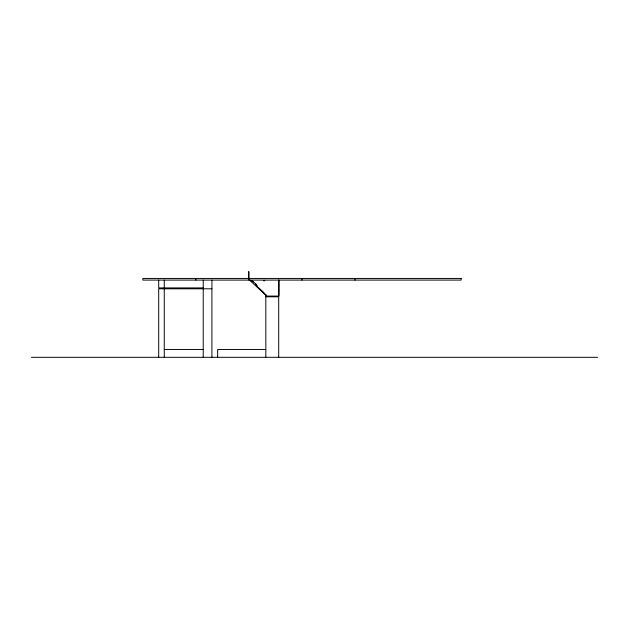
<?xml version="1.0" encoding="UTF-8"?>
<svg xmlns="http://www.w3.org/2000/svg" width="629" height="629" viewBox="0 0 629 629"><rect width="100%" height="100%" fill="white"/><g stroke="black" fill="none" stroke-linecap="round" stroke-linejoin="round"><path stroke-width="0.94" d="M263.795 280.746L264.723 280.746L264.66 280.314M203.222 287.925L158.697 287.925L158.697 280.094M211.918 288.79L158.697 288.79L158.697 357.311M257.347 286.777L266.271 295.213L266.216 296.078L279.001 296.078L279.001 280.094M265.831 296.794L278.702 296.794L278.702 357.311M164.263 349.488L203.222 349.488M265.831 349.488L217.658 349.488L217.658 357.311M31.45 357.311L597.55 357.311M258.44 287.72L263.826 292.713M249.54 280.094L265.831 295.213L265.831 357.311M355.015 278.443L355.015 280.094M301.967 278.443L301.967 280.094M278.757 280.094L278.702 296.078M266.271 295.213L266.271 296.078M263.85 280.314L263.85 280.746M248.927 271.689L248.927 280.094M248.644 271.689L248.644 279.292M211.918 280.094L211.918 357.311M203.222 280.094L203.222 357.311M195.878 278.443L195.878 280.094M164.263 280.094L164.263 287.925M164.263 288.79L164.263 357.311M250.059 280.298A11.401 11.401 0 0 1 253.471 281.816M255.61 283.64A11.401 11.401 0 0 1 256.758 285.126M257.237 285.936A11.401 11.401 0 0 1 257.646 286.777M249.815 280.298A11.401 11.401 0 0 1 257.403 286.777M461.104 278.443L142.838 278.443L142.838 280.094L461.104 280.094L461.104 278.443"/></g></svg>
